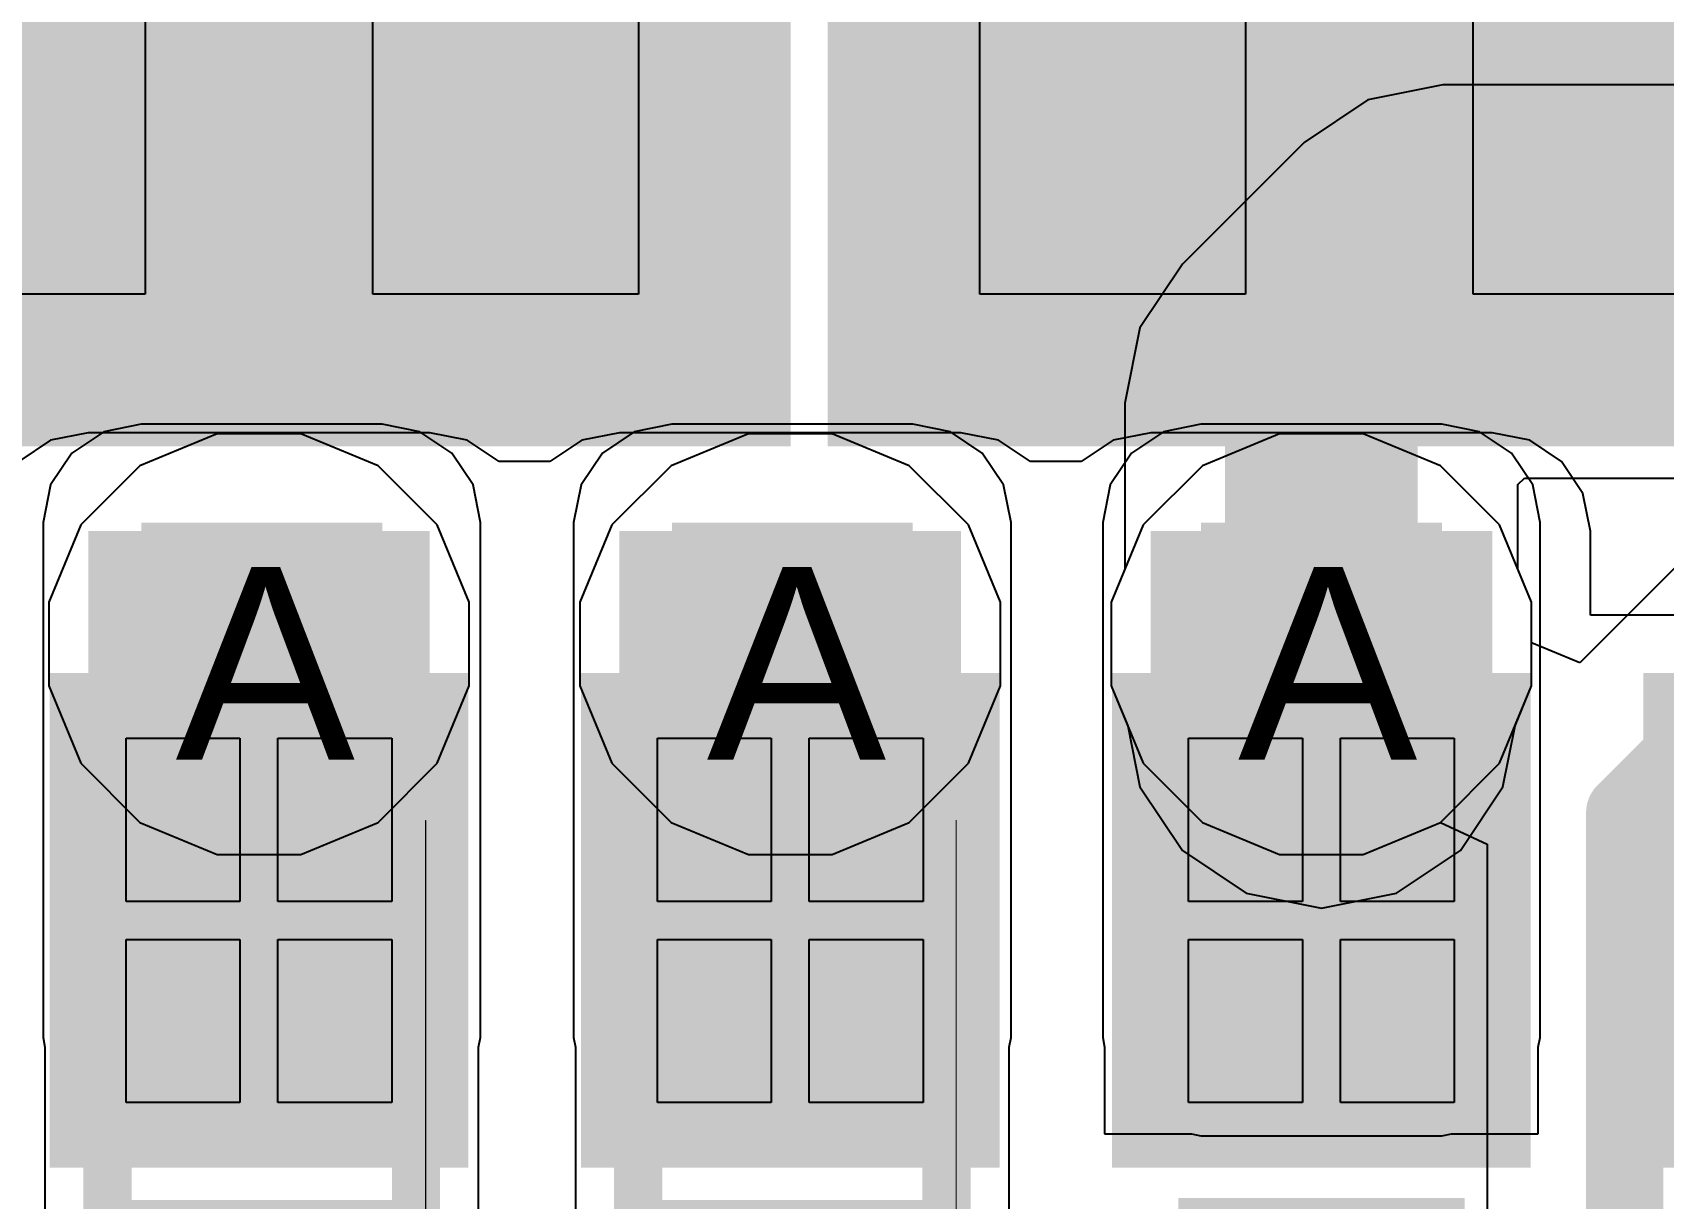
# Model space of a CAD drawing. Header units: inches. Extents: x 0 to 5271, y 0 to 5417.
# Drawn here: x 126.847 to 131.144, y 32.408 to 35.479 of the extents above; entities that cross this region are included whole.
import ezdxf

# ---------------------------------------------------------------- set-up
doc = ezdxf.new("R2010")
doc.units = ezdxf.units.IN
for name, color, linetype in [('Bottom Layer', 5, 'Continuous'), ('Bottom Overlay', 54, 'Continuous'), ('Bottom Paste', 16, 'Continuous'), ('Bottom Solder', 6, 'Continuous'), ('Drill Drawing', 1, 'Continuous'), ('L2_GND1', 16, 'Continuous'), ('L3_SIG1', 76, 'Continuous'), ('L4_PWR', 90, 'Continuous'), ('L5_GND2', 156, 'Continuous'), ('L6_SIG2', 130, 'Continuous'), ('L7_GND3', 216, 'Continuous'), ('Top Layer', 1, 'Continuous'), ('Top Paste', 8, 'Continuous'), ('Top Solder', 216, 'Continuous'), ('Via Holes', 16, 'Continuous')]:
    doc.layers.add(name, color=color, linetype=linetype)
doc.styles.add('Arial', font='', dxfattribs={"height": 0.2})
doc.styles.get('Arial').set_extended_font_data('Arial')

# ---------------------------------------------------------------- blocks, each defined once
blk = doc.blocks.new('R___0402_B_180')
at = {"layer": 'Bottom Layer'}
for points in [[(-0.2413, 0.3175), (-0.2413, -0.3175), (-0.6985, -0.3175), (-0.6985, 0.3175)], [(0.6985, 0.3175), (0.6985, -0.3175), (0.2413, -0.3175), (0.2413, 0.3175)]]:
    blk.add_hatch(color=5, dxfattribs=at).paths.add_polyline_path(points)
at = {"layer": 'Bottom Paste'}
for points in [[(-0.2413, 0.3175), (-0.2413, -0.3175), (-0.6985, -0.3175), (-0.6985, 0.3175)], [(0.6985, 0.3175), (0.6985, -0.3175), (0.2413, -0.3175), (0.2413, 0.3175)]]:
    blk.add_hatch(color=16, dxfattribs=at).paths.add_polyline_path(points)
at = {"layer": 'Bottom Solder'}
for points in [[(-0.1863, 0.3725), (-0.1863, -0.3725), (-0.7535, -0.3725), (-0.7535, 0.3725)], [(0.7535, 0.3725), (0.7535, -0.3725), (0.1863, -0.3725), (0.1863, 0.3725)]]:
    blk.add_hatch(color=6, dxfattribs=at).paths.add_polyline_path(points)
at = {"layer": 'Bottom Overlay'}
for points in [[(0.7874, 0.4064, 0.127, 0.127, 0), (-0.7874, 0.4064, 0.127, 0.127, 0)], [(-0.7874, -0.4064, 0.127, 0.127, 0), (-0.7874, 0.4064, 0.127, 0.127, 0)], [(0.8128, 0.4318, 0.00323, 0.00323, 0), (-0.8128, 0.4318, 0.00323, 0.00323, 0)], [(0.7874, -0.4064, 0.127, 0.127, 0), (0.7874, 0.4064, 0.127, 0.127, 0)], [(0.7874, -0.4064, 0.127, 0.127, 0), (-0.7874, -0.4064, 0.127, 0.127, 0)]]:
    blk.add_lwpolyline(points, format="xyseb", dxfattribs=at)
for points in [[(-0.8191, 0.4064, 0.0635, 0.0635, 1), (-0.7556, 0.4064, 0.0635, 0.0635, 1)], [(-0.8191, 0.4064, 0.0635, 0.0635, 1), (-0.7556, 0.4064, 0.0635, 0.0635, 1)], [(-0.8136, 0.4318, 0.00161, 0.00161, 1), (-0.812, 0.4318, 0.00161, 0.00161, 1)], [(0.7557, 0.4064, 0.0635, 0.0635, 1), (0.8192, 0.4064, 0.0635, 0.0635, 1)], [(0.7557, 0.4064, 0.0635, 0.0635, 1), (0.8192, 0.4064, 0.0635, 0.0635, 1)], [(0.812, 0.4318, 0.00161, 0.00161, 1), (0.8136, 0.4318, 0.00161, 0.00161, 1)], [(-0.8191, -0.4064, 0.0635, 0.0635, 1), (-0.7556, -0.4064, 0.0635, 0.0635, 1)], [(-0.8191, -0.4064, 0.0635, 0.0635, 1), (-0.7556, -0.4064, 0.0635, 0.0635, 1)], [(0.7557, -0.4064, 0.0635, 0.0635, 1), (0.8192, -0.4064, 0.0635, 0.0635, 1)], [(0.7557, -0.4064, 0.0635, 0.0635, 1), (0.8192, -0.4064, 0.0635, 0.0635, 1)]]:
    blk.add_lwpolyline(points, format="xyseb", close=True, dxfattribs=at)
blk = doc.blocks.new('R___0402_B_181')
at = {"layer": 'Bottom Layer'}
for points in [[(-0.2413, 0.3175), (-0.2413, -0.3175), (-0.6985, -0.3175), (-0.6985, 0.3175)], [(0.6985, 0.3175), (0.6985, -0.3175), (0.2413, -0.3175), (0.2413, 0.3175)]]:
    blk.add_hatch(color=5, dxfattribs=at).paths.add_polyline_path(points)
at = {"layer": 'Bottom Paste'}
for points in [[(-0.2413, 0.3175), (-0.2413, -0.3175), (-0.6985, -0.3175), (-0.6985, 0.3175)], [(0.6985, 0.3175), (0.6985, -0.3175), (0.2413, -0.3175), (0.2413, 0.3175)]]:
    blk.add_hatch(color=16, dxfattribs=at).paths.add_polyline_path(points)
at = {"layer": 'Bottom Solder'}
for points in [[(-0.1863, 0.3725), (-0.1863, -0.3725), (-0.7535, -0.3725), (-0.7535, 0.3725)], [(0.7535, 0.3725), (0.7535, -0.3725), (0.1863, -0.3725), (0.1863, 0.3725)]]:
    blk.add_hatch(color=6, dxfattribs=at).paths.add_polyline_path(points)
at = {"layer": 'Bottom Overlay'}
for points in [[(0.7874, 0.4064, 0.127, 0.127, 0), (-0.7874, 0.4064, 0.127, 0.127, 0)], [(-0.7874, -0.4064, 0.127, 0.127, 0), (-0.7874, 0.4064, 0.127, 0.127, 0)], [(0.8128, 0.4318, 0.00323, 0.00323, 0), (-0.8128, 0.4318, 0.00323, 0.00323, 0)], [(0.7874, -0.4064, 0.127, 0.127, 0), (0.7874, 0.4064, 0.127, 0.127, 0)], [(0.7874, -0.4064, 0.127, 0.127, 0), (-0.7874, -0.4064, 0.127, 0.127, 0)]]:
    blk.add_lwpolyline(points, format="xyseb", dxfattribs=at)
for points in [[(-0.8191, 0.4064, 0.0635, 0.0635, 1), (-0.7556, 0.4064, 0.0635, 0.0635, 1)], [(-0.8191, 0.4064, 0.0635, 0.0635, 1), (-0.7556, 0.4064, 0.0635, 0.0635, 1)], [(-0.8136, 0.4318, 0.00161, 0.00161, 1), (-0.812, 0.4318, 0.00161, 0.00161, 1)], [(0.7557, 0.4064, 0.0635, 0.0635, 1), (0.8192, 0.4064, 0.0635, 0.0635, 1)], [(0.7557, 0.4064, 0.0635, 0.0635, 1), (0.8192, 0.4064, 0.0635, 0.0635, 1)], [(0.812, 0.4318, 0.00161, 0.00161, 1), (0.8136, 0.4318, 0.00161, 0.00161, 1)], [(-0.8191, -0.4064, 0.0635, 0.0635, 1), (-0.7556, -0.4064, 0.0635, 0.0635, 1)], [(-0.8191, -0.4064, 0.0635, 0.0635, 1), (-0.7556, -0.4064, 0.0635, 0.0635, 1)], [(0.7557, -0.4064, 0.0635, 0.0635, 1), (0.8192, -0.4064, 0.0635, 0.0635, 1)], [(0.7557, -0.4064, 0.0635, 0.0635, 1), (0.8192, -0.4064, 0.0635, 0.0635, 1)]]:
    blk.add_lwpolyline(points, format="xyseb", close=True, dxfattribs=at)
blk = doc.blocks.new('C___0402_B_188')
at = {"layer": 'Bottom Layer'}
for points in [[(-0.2413, 0.3175), (-0.2413, -0.3175), (-0.6985, -0.3175), (-0.6985, 0.3175)], [(0.6985, 0.3175), (0.6985, -0.3175), (0.2413, -0.3175), (0.2413, 0.3175)]]:
    blk.add_hatch(color=5, dxfattribs=at).paths.add_polyline_path(points)
at = {"layer": 'Bottom Paste'}
for points in [[(-0.2413, 0.3175), (-0.2413, -0.3175), (-0.6985, -0.3175), (-0.6985, 0.3175)], [(0.6985, 0.3175), (0.6985, -0.3175), (0.2413, -0.3175), (0.2413, 0.3175)]]:
    blk.add_hatch(color=16, dxfattribs=at).paths.add_polyline_path(points)
at = {"layer": 'Bottom Solder'}
for points in [[(-0.1813, 0.3775), (-0.1813, -0.3775), (-0.7585, -0.3775), (-0.7585, 0.3775)], [(0.7585, 0.3775), (0.7585, -0.3775), (0.1813, -0.3775), (0.1813, 0.3775)]]:
    blk.add_hatch(color=6, dxfattribs=at).paths.add_polyline_path(points)
at = {"layer": 'Bottom Overlay'}
for points in [[(-0.7874, 0.4064, 0.127, 0.127, 0), (-0.2794, 0.4064, 0.127, 0.127, 0)], [(-0.7874, 0.4064, 0.127, 0.127, 0), (-0.7874, -0.4064, 0.127, 0.127, 0)], [(0.2794, 0.4064, 0.127, 0.127, 0), (0.7874, 0.4064, 0.127, 0.127, 0)], [(0.7874, 0.4064, 0.127, 0.127, 0), (0.7874, -0.4064, 0.127, 0.127, 0)], [(-0.7874, -0.4064, 0.127, 0.127, 0), (-0.2794, -0.4064, 0.127, 0.127, 0)], [(0.2794, -0.4064, 0.127, 0.127, 0), (0.7874, -0.4064, 0.127, 0.127, 0)]]:
    blk.add_lwpolyline(points, format="xyseb", dxfattribs=at)
for points in [[(-0.8192, 0.4064, 0.0635, 0.0635, 1), (-0.7557, 0.4064, 0.0635, 0.0635, 1)], [(-0.8192, 0.4064, 0.0635, 0.0635, 1), (-0.7557, 0.4064, 0.0635, 0.0635, 1)], [(-0.3112, 0.4064, 0.0635, 0.0635, 1), (-0.2477, 0.4064, 0.0635, 0.0635, 1)], [(0.2476, 0.4064, 0.0635, 0.0635, 1), (0.3111, 0.4064, 0.0635, 0.0635, 1)], [(0.7556, 0.4064, 0.0635, 0.0635, 1), (0.8191, 0.4064, 0.0635, 0.0635, 1)], [(0.7556, 0.4064, 0.0635, 0.0635, 1), (0.8191, 0.4064, 0.0635, 0.0635, 1)], [(-0.8192, -0.4064, 0.0635, 0.0635, 1), (-0.7557, -0.4064, 0.0635, 0.0635, 1)], [(-0.8192, -0.4064, 0.0635, 0.0635, 1), (-0.7557, -0.4064, 0.0635, 0.0635, 1)], [(-0.3112, -0.4064, 0.0635, 0.0635, 1), (-0.2477, -0.4064, 0.0635, 0.0635, 1)], [(0.2476, -0.4064, 0.0635, 0.0635, 1), (0.3111, -0.4064, 0.0635, 0.0635, 1)], [(0.7556, -0.4064, 0.0635, 0.0635, 1), (0.8191, -0.4064, 0.0635, 0.0635, 1)], [(0.7556, -0.4064, 0.0635, 0.0635, 1), (0.8191, -0.4064, 0.0635, 0.0635, 1)]]:
    blk.add_lwpolyline(points, format="xyseb", close=True, dxfattribs=at)
blk = doc.blocks.new('A7682E_268')
at = {"layer": 'Top Layer'}
for points in [[(-1.3, -1.85), (1.3, -1.85), (1.3, -4.95), (-1.3, -4.95)], [(1.6, -1.85), (4.2, -1.85), (4.2, -4.95), (1.6, -4.95)], [(-0.45, -5.75), (0.45, -5.75), (0.45, -6.85), (-0.45, -6.85)], [(0.95, -5.75), (1.85, -5.75), (1.85, -6.85), (0.95, -6.85)], [(2.35, -5.75), (3.25, -5.75), (3.25, -6.85), (2.35, -6.85)]]:
    blk.add_hatch(color=1, dxfattribs=at).paths.add_polyline_path(points)
at = {"layer": 'Top Solder'}
for points in [[(-1.4016, -1.7484), (1.4016, -1.7484), (1.4016, -5.0516), (-1.4016, -5.0516)], [(1.4984, -1.7484), (4.3016, -1.7484), (4.3016, -5.0516), (1.4984, -5.0516)], [(-0.5516, -5.6484), (0.5516, -5.6484), (0.5516, -6.9516), (-0.5516, -6.9516)], [(0.8484, -5.6484), (1.9516, -5.6484), (1.9516, -6.9516), (0.8484, -6.9516)], [(2.2484, -5.6484), (3.3516, -5.6484), (3.3516, -6.9516), (2.2484, -6.9516)], [(3.6484, -5.6484), (4.7516, -5.6484), (4.7516, -6.9516), (3.6484, -6.9516)]]:
    blk.add_hatch(color=216, dxfattribs=at).paths.add_polyline_path(points)
at = {"layer": 'Top Paste'}
for p, q in [((-0.3, -3.7), (-0.3, -4.65)), ((0.3, -4.65), (0.3, -3.7)), ((1, -3.7), (1, -4.65)), ((1.9, -4.65), (1.9, -3.7)), ((2.6, -3.7), (2.6, -4.65)), ((3.2, -4.65), (3.2, -3.7)), ((-0.3, -4.65), (-1, -4.65)), ((1, -4.65), (0.3, -4.65)), ((2.6, -4.65), (1.9, -4.65)), ((3.9, -4.65), (3.2, -4.65)), ((-0.35, -6.25), (-0.35, -5.82)), ((-0.35, -5.82), (-0.05, -5.82)), ((-0.05, -5.82), (-0.05, -6.25)), ((0.05, -6.25), (0.05, -5.82)), ((0.05, -5.82), (0.35, -5.82)), ((0.35, -5.82), (0.35, -6.25)), ((1.05, -6.25), (1.05, -5.82)), ((1.05, -5.82), (1.35, -5.82)), ((1.35, -5.82), (1.35, -6.25)), ((1.45, -6.25), (1.45, -5.82)), ((1.45, -5.82), (1.75, -5.82)), ((1.75, -5.82), (1.75, -6.25)), ((2.45, -6.25), (2.45, -5.82)), ((2.45, -5.82), (2.75, -5.82)), ((2.75, -5.82), (2.75, -6.25)), ((2.85, -6.25), (2.85, -5.82)), ((2.85, -5.82), (3.15, -5.82)), ((3.15, -5.82), (3.15, -6.25)), ((-0.05, -6.25), (-0.35, -6.25)), ((0.35, -6.25), (0.05, -6.25)), ((1.35, -6.25), (1.05, -6.25)), ((1.75, -6.25), (1.45, -6.25)), ((2.75, -6.25), (2.45, -6.25)), ((3.15, -6.25), (2.85, -6.25)), ((-0.35, -6.78), (-0.35, -6.35)), ((-0.35, -6.35), (-0.05, -6.35)), ((-0.05, -6.35), (-0.05, -6.78)), ((0.05, -6.78), (0.05, -6.35)), ((0.05, -6.35), (0.35, -6.35)), ((0.35, -6.35), (0.35, -6.78)), ((1.05, -6.78), (1.05, -6.35)), ((1.05, -6.35), (1.35, -6.35)), ((1.35, -6.35), (1.35, -6.78)), ((1.45, -6.78), (1.45, -6.35)), ((1.45, -6.35), (1.75, -6.35)), ((1.75, -6.35), (1.75, -6.78)), ((2.45, -6.78), (2.45, -6.35)), ((2.45, -6.35), (2.75, -6.35)), ((2.75, -6.35), (2.75, -6.78)), ((2.85, -6.78), (2.85, -6.35)), ((2.85, -6.35), (3.15, -6.35)), ((3.15, -6.35), (3.15, -6.78)), ((-0.05, -6.78), (-0.35, -6.78)), ((0.35, -6.78), (0.05, -6.78)), ((1.35, -6.78), (1.05, -6.78)), ((1.75, -6.78), (1.45, -6.78)), ((2.75, -6.78), (2.45, -6.78)), ((3.15, -6.78), (2.85, -6.78))]:
    blk.add_line(p, q, dxfattribs=at)

msp = doc.modelspace()

# ---------------------------------------------------------------- hatches: boundary and pattern name
at = {"layer": 'Bottom Layer'}
for points in [[(127.1331, 32.8317), (127.7681, 32.8317), (127.7681, 34.1884), (127.1331, 34.1884)], [(128.5313, 32.8317), (129.1663, 32.8317), (129.1663, 34.1884), (128.5313, 34.1884)], [(129.9257, 32.8317), (130.5607, 32.8317), (130.5607, 34.1884), (129.9257, 34.1884)]]:
    msp.add_hatch(color=5, dxfattribs=at).paths.add_polyline_path(points)
h = msp.add_hatch(color=5, dxfattribs=at)
edge = h.paths.add_edge_path()
edge.add_arc((127.4432, 33.8682), 0.3, 0, 360)
h = msp.add_hatch(color=5, dxfattribs=at)
edge = h.paths.add_edge_path()
edge.add_arc((128.8432, 33.8682), 0.3, 0, 360)
h = msp.add_hatch(color=5, dxfattribs=at)
edge = h.paths.add_edge_path()
edge.add_arc((130.2432, 33.8682), 0.3, 0, 360)
at = {"layer": 'L2_GND1'}
h = msp.add_hatch(color=16, dxfattribs=at)
edge = h.paths.add_edge_path()
edge.add_arc((127.4432, 33.8682), 0.3, 0, 360)
h = msp.add_hatch(color=16, dxfattribs=at)
edge = h.paths.add_edge_path()
edge.add_arc((128.8432, 33.8682), 0.3, 0, 360)
h = msp.add_hatch(color=16, dxfattribs=at)
edge = h.paths.add_edge_path()
edge.add_arc((130.2432, 33.8682), 0.3, 0, 360)
at = {"layer": 'L3_SIG1'}
h = msp.add_hatch(color=76, dxfattribs=at)
edge = h.paths.add_edge_path()
edge.add_arc((127.4432, 33.8682), 0.3, 0, 360)
h = msp.add_hatch(color=76, dxfattribs=at)
edge = h.paths.add_edge_path()
edge.add_arc((128.8432, 33.8682), 0.3, 0, 360)
h = msp.add_hatch(color=76, dxfattribs=at)
edge = h.paths.add_edge_path()
edge.add_arc((130.2432, 33.8682), 0.3, 0, 360)
at = {"layer": 'L4_PWR'}
h = msp.add_hatch(color=90, dxfattribs=at)
edge = h.paths.add_edge_path()
edge.add_arc((127.4432, 33.8682), 0.3, 0, 360)
h = msp.add_hatch(color=90, dxfattribs=at)
edge = h.paths.add_edge_path()
edge.add_arc((128.8432, 33.8682), 0.3, 0, 360)
h = msp.add_hatch(color=90, dxfattribs=at)
edge = h.paths.add_edge_path()
edge.add_arc((130.2432, 33.8682), 0.3, 0, 360)
at = {"layer": 'L5_GND2'}
h = msp.add_hatch(color=156, dxfattribs=at)
edge = h.paths.add_edge_path()
edge.add_arc((127.4432, 33.8682), 0.3, 0, 360)
h = msp.add_hatch(color=156, dxfattribs=at)
edge = h.paths.add_edge_path()
edge.add_arc((128.8432, 33.8682), 0.3, 0, 360)
h = msp.add_hatch(color=156, dxfattribs=at)
edge = h.paths.add_edge_path()
edge.add_arc((130.2432, 33.8682), 0.3, 0, 360)
at = {"layer": 'L6_SIG2'}
h = msp.add_hatch(color=130, dxfattribs=at)
edge = h.paths.add_edge_path()
edge.add_arc((127.4432, 33.8682), 0.3, 0, 360)
h = msp.add_hatch(color=130, dxfattribs=at)
edge = h.paths.add_edge_path()
edge.add_arc((128.8432, 33.8682), 0.3, 0, 360)
h = msp.add_hatch(color=130, dxfattribs=at)
edge = h.paths.add_edge_path()
edge.add_arc((130.2432, 33.8682), 0.3, 0, 360)
at = {"layer": 'L7_GND3'}
h = msp.add_hatch(color=216, dxfattribs=at)
edge = h.paths.add_edge_path()
edge.add_arc((127.4432, 33.8682), 0.3, 0, 360)
h = msp.add_hatch(color=216, dxfattribs=at)
edge = h.paths.add_edge_path()
edge.add_arc((128.8432, 33.8682), 0.3, 0, 360)
h = msp.add_hatch(color=216, dxfattribs=at)
edge = h.paths.add_edge_path()
edge.add_arc((130.2432, 33.8682), 0.3, 0, 360)
at = {"layer": 'Top Layer'}
h = msp.add_hatch(color=1, dxfattribs=at)
edge = h.paths.add_edge_path()
edge.add_arc((127.4432, 33.8682), 0.3, 0, 360)
h = msp.add_hatch(color=1, dxfattribs=at)
edge = h.paths.add_edge_path()
edge.add_arc((128.8432, 33.8682), 0.3, 0, 360)
h = msp.add_hatch(color=1, dxfattribs=at)
edge = h.paths.add_edge_path()
edge.add_arc((130.2432, 33.8682), 0.3, 0, 360)
for points in [[(126.9932, 32.5904), (127.8932, 32.5904), (127.8932, 34.1658), (126.9932, 34.1658)], [(128.3932, 32.5904), (129.2932, 32.5904), (129.2932, 34.1658), (128.3932, 34.1658)], [(129.7932, 32.5904), (130.6932, 32.5904), (130.6932, 34.1658), (129.7932, 34.1658)]]:
    msp.add_hatch(color=1, dxfattribs=at).paths.add_polyline_path(points)
at = {"layer": 'Via Holes'}
h = msp.add_hatch(color=7, dxfattribs=at)
edge = h.paths.add_edge_path()
edge.add_arc((127.4432, 33.8682), 0.15, 0, 360)
h = msp.add_hatch(color=7, dxfattribs=at)
edge = h.paths.add_edge_path()
edge.add_arc((128.8432, 33.8682), 0.15, 0, 360)
h = msp.add_hatch(color=7, dxfattribs=at)
edge = h.paths.add_edge_path()
edge.add_arc((130.2432, 33.8682), 0.15, 0, 360)

# ---------------------------------------------------------------- linework, layer by layer
at = {"layer": 'Bottom Layer'}
for p, q in [((127.034, 34.4277), (126.95, 34.3715)), ((127.1331, 34.4474), (127.034, 34.4277)), ((127.7681, 34.4474), (127.1331, 34.4474)), ((127.8672, 34.4277), (127.7681, 34.4474)), ((127.9512, 34.3715), (127.8672, 34.4277)), ((128.4322, 34.4277), (128.3482, 34.3715)), ((128.5313, 34.4474), (128.4322, 34.4277)), ((129.1663, 34.4474), (128.5313, 34.4474)), ((129.2654, 34.4277), (129.1663, 34.4474)), ((129.3494, 34.3715), (129.2654, 34.4277)), ((129.8266, 34.4277), (129.7426, 34.3715)), ((129.9257, 34.4474), (129.8266, 34.4277)), ((130.5607, 34.4474), (129.9257, 34.4474)), ((130.6598, 34.4277), (130.5607, 34.4474)), ((130.7438, 34.3715), (130.6598, 34.4277)), ((126.95, 34.3715), (126.8938, 34.2875)), ((128.0074, 34.2875), (127.9512, 34.3715)), ((128.3482, 34.3715), (128.292, 34.2875)), ((129.4056, 34.2875), (129.3494, 34.3715)), ((129.7426, 34.3715), (129.6865, 34.2875)), ((130.8, 34.2875), (130.7438, 34.3715)), ((126.8938, 34.2875), (126.8741, 34.1884)), ((128.0271, 34.1884), (128.0074, 34.2875)), ((128.292, 34.2875), (128.2723, 34.1884)), ((129.4253, 34.1884), (129.4056, 34.2875)), ((129.6865, 34.2875), (129.6667, 34.1884)), ((130.8197, 34.1884), (130.8, 34.2875)), ((126.8741, 34.1884), (126.8741, 32.8317)), ((128.0271, 32.8317), (128.0271, 34.1884)), ((128.2723, 34.1884), (128.2723, 32.8317)), ((129.4253, 32.8317), (129.4253, 34.1884)), ((129.6667, 34.1884), (129.6667, 32.8317)), ((130.8197, 32.8317), (130.8197, 34.1884)), ((126.8741, 32.8317), (126.8791, 32.8067)), ((126.8791, 32.8067), (126.8791, 31.6379)), ((128.0221, 32.8067), (128.0271, 32.8317)), ((128.0221, 31.6379), (128.0221, 32.8067)), ((128.2723, 32.8317), (128.2773, 32.8067)), ((128.2773, 32.8067), (128.2773, 31.6379)), ((129.4203, 32.8067), (129.4253, 32.8317)), ((129.4203, 31.6379), (129.4203, 32.8067)), ((129.6667, 32.8317), (129.6717, 32.8067)), ((129.6717, 32.8067), (129.6717, 32.5777)), ((130.8147, 32.8067), (130.8197, 32.8317)), ((130.8147, 32.5777), (130.8147, 32.8067)), ((129.6717, 32.5777), (129.9007, 32.5777)), ((129.9007, 32.5777), (129.9257, 32.5727)), ((130.5607, 32.5727), (130.5857, 32.5777)), ((130.5857, 32.5777), (130.8147, 32.5777)), ((129.9257, 32.5727), (130.5607, 32.5727))]:
    msp.add_line(p, q, dxfattribs=at)
at = {"layer": 'L2_GND1'}
for p, q in [((127.333, 34.4222), (127.1294, 34.3379)), ((127.5534, 34.4222), (127.333, 34.4222)), ((127.757, 34.3379), (127.5534, 34.4222)), ((128.733, 34.4222), (128.5294, 34.3379)), ((128.9534, 34.4222), (128.733, 34.4222)), ((129.157, 34.3379), (128.9534, 34.4222)), ((130.133, 34.4222), (129.9294, 34.3379)), ((130.3534, 34.4222), (130.133, 34.4222)), ((130.557, 34.3379), (130.3534, 34.4222)), ((127.1294, 34.3379), (126.9735, 34.182)), ((127.9128, 34.182), (127.757, 34.3379)), ((128.5294, 34.3379), (128.3735, 34.182)), ((129.3128, 34.182), (129.157, 34.3379)), ((129.9294, 34.3379), (129.7735, 34.182)), ((130.7128, 34.182), (130.557, 34.3379)), ((126.9735, 34.182), (126.8892, 33.9784)), ((127.9972, 33.9784), (127.9128, 34.182)), ((128.3735, 34.182), (128.2892, 33.9784)), ((129.3972, 33.9784), (129.3128, 34.182)), ((129.7735, 34.182), (129.6892, 33.9784)), ((130.7972, 33.9784), (130.7128, 34.182)), ((126.8892, 33.9784), (126.8892, 33.758)), ((127.9972, 33.758), (127.9972, 33.9784)), ((128.2892, 33.9784), (128.2892, 33.758)), ((129.3972, 33.758), (129.3972, 33.9784)), ((129.6892, 33.9784), (129.6892, 33.758)), ((130.7972, 33.758), (130.7972, 33.9784)), ((126.8892, 33.758), (126.9735, 33.5544)), ((127.9128, 33.5544), (127.9972, 33.758)), ((128.2892, 33.758), (128.3735, 33.5544)), ((129.3128, 33.5544), (129.3972, 33.758)), ((129.6892, 33.758), (129.7735, 33.5544)), ((130.7128, 33.5544), (130.7972, 33.758)), ((126.9735, 33.5544), (127.1294, 33.3986)), ((127.757, 33.3986), (127.9128, 33.5544)), ((128.3735, 33.5544), (128.5294, 33.3986)), ((129.157, 33.3986), (129.3128, 33.5544)), ((129.7735, 33.5544), (129.9294, 33.3986)), ((130.557, 33.3986), (130.7128, 33.5544)), ((127.1294, 33.3986), (127.333, 33.3142)), ((127.5534, 33.3142), (127.757, 33.3986)), ((128.5294, 33.3986), (128.733, 33.3142)), ((128.9534, 33.3142), (129.157, 33.3986)), ((129.9294, 33.3986), (130.133, 33.3142)), ((130.3534, 33.3142), (130.557, 33.3986)), ((127.333, 33.3142), (127.5534, 33.3142)), ((128.733, 33.3142), (128.9534, 33.3142)), ((130.133, 33.3142), (130.3534, 33.3142))]:
    msp.add_line(p, q, dxfattribs=at)
at = {"layer": 'L3_SIG1'}
for p, q in [((127.333, 34.4222), (127.1294, 34.3379)), ((127.5534, 34.4222), (127.333, 34.4222)), ((127.757, 34.3379), (127.5534, 34.4222)), ((128.733, 34.4222), (128.5294, 34.3379)), ((128.9534, 34.4222), (128.733, 34.4222)), ((129.157, 34.3379), (128.9534, 34.4222)), ((130.133, 34.4222), (129.9294, 34.3379)), ((130.3534, 34.4222), (130.133, 34.4222)), ((130.557, 34.3379), (130.3534, 34.4222)), ((127.1294, 34.3379), (126.9735, 34.182)), ((127.9128, 34.182), (127.757, 34.3379)), ((128.5294, 34.3379), (128.3735, 34.182)), ((129.3128, 34.182), (129.157, 34.3379)), ((129.9294, 34.3379), (129.7735, 34.182)), ((130.7128, 34.182), (130.557, 34.3379)), ((126.9735, 34.182), (126.8892, 33.9784)), ((127.9972, 33.9784), (127.9128, 34.182)), ((128.3735, 34.182), (128.2892, 33.9784)), ((129.3972, 33.9784), (129.3128, 34.182)), ((129.7735, 34.182), (129.6892, 33.9784)), ((130.7972, 33.9784), (130.7128, 34.182)), ((126.8892, 33.9784), (126.8892, 33.758)), ((127.9972, 33.758), (127.9972, 33.9784)), ((128.2892, 33.9784), (128.2892, 33.758)), ((129.3972, 33.758), (129.3972, 33.9784)), ((129.6892, 33.9784), (129.6892, 33.758)), ((130.7972, 33.758), (130.7972, 33.9784)), ((126.8892, 33.758), (126.9735, 33.5544)), ((127.9128, 33.5544), (127.9972, 33.758)), ((128.2892, 33.758), (128.3735, 33.5544)), ((129.3128, 33.5544), (129.3972, 33.758)), ((129.6892, 33.758), (129.7735, 33.5544)), ((130.7128, 33.5544), (130.7972, 33.758)), ((126.9735, 33.5544), (127.1294, 33.3986)), ((127.757, 33.3986), (127.9128, 33.5544)), ((128.3735, 33.5544), (128.5294, 33.3986)), ((129.157, 33.3986), (129.3128, 33.5544)), ((129.7735, 33.5544), (129.9294, 33.3986)), ((130.557, 33.3986), (130.7128, 33.5544)), ((127.1294, 33.3986), (127.333, 33.3142)), ((127.5534, 33.3142), (127.757, 33.3986)), ((128.5294, 33.3986), (128.733, 33.3142)), ((128.9534, 33.3142), (129.157, 33.3986)), ((129.9294, 33.3986), (130.133, 33.3142)), ((130.3534, 33.3142), (130.557, 33.3986)), ((127.333, 33.3142), (127.5534, 33.3142)), ((128.733, 33.3142), (128.9534, 33.3142)), ((130.133, 33.3142), (130.3534, 33.3142))]:
    msp.add_line(p, q, dxfattribs=at)
at = {"layer": 'L4_PWR'}
for p, q in [((130.5635, 35.3414), (130.3653, 35.3019)), ((130.5635, 35.3414), (130.5635, 35.3414)), ((134.4588, 35.3414), (130.5635, 35.3414)), ((130.3653, 35.3019), (130.1973, 35.1897)), ((130.1973, 35.1897), (129.8769, 34.8693)), ((129.8769, 34.8693), (129.7646, 34.7013)), ((129.7646, 34.7013), (129.7252, 34.5031)), ((129.7252, 34.5031), (129.7252, 34.0654)), ((127.333, 34.4222), (127.1294, 34.3379)), ((127.5534, 34.4222), (127.333, 34.4222)), ((127.757, 34.3379), (127.5534, 34.4222)), ((128.733, 34.4222), (128.5294, 34.3379)), ((128.9534, 34.4222), (128.733, 34.4222)), ((129.157, 34.3379), (128.9534, 34.4222)), ((127.1294, 34.3379), (126.9735, 34.182)), ((127.9128, 34.182), (127.757, 34.3379)), ((128.5294, 34.3379), (128.3735, 34.182)), ((129.3128, 34.182), (129.157, 34.3379)), ((130.7611, 34.2885), (130.7781, 34.3055)), ((130.7781, 34.3055), (133.2403, 34.3055)), ((130.7611, 34.0654), (130.7611, 34.2885)), ((126.9735, 34.182), (126.8892, 33.9784)), ((127.9972, 33.9784), (127.9128, 34.182)), ((128.3735, 34.182), (128.2892, 33.9784)), ((129.3972, 33.9784), (129.3128, 34.182)), ((129.7252, 34.0654), (129.6892, 33.9784)), ((130.7972, 33.9784), (130.7611, 34.0654)), ((126.8892, 33.9784), (126.8892, 33.758)), ((127.9972, 33.758), (127.9972, 33.9784)), ((128.2892, 33.9784), (128.2892, 33.758)), ((129.3972, 33.758), (129.3972, 33.9784)), ((129.6892, 33.9784), (129.6892, 33.758)), ((130.7972, 33.758), (130.7972, 33.9784)), ((126.8892, 33.758), (126.9735, 33.5544)), ((127.9128, 33.5544), (127.9972, 33.758)), ((128.2892, 33.758), (128.3735, 33.5544)), ((129.3128, 33.5544), (129.3972, 33.758)), ((129.6892, 33.758), (129.7326, 33.653)), ((130.7537, 33.653), (130.7972, 33.758)), ((129.7326, 33.653), (129.7646, 33.4922)), ((130.7217, 33.4922), (130.7537, 33.653)), ((126.9735, 33.5544), (127.1294, 33.3986)), ((127.757, 33.3986), (127.9128, 33.5544)), ((128.3735, 33.5544), (128.5294, 33.3986)), ((129.157, 33.3986), (129.3128, 33.5544)), ((129.7646, 33.4922), (129.8769, 33.3242)), ((130.6094, 33.3242), (130.7217, 33.4922)), ((127.1294, 33.3986), (127.333, 33.3142)), ((127.5534, 33.3142), (127.757, 33.3986)), ((128.5294, 33.3986), (128.733, 33.3142)), ((128.9534, 33.3142), (129.157, 33.3986)), ((127.333, 33.3142), (127.5534, 33.3142)), ((128.733, 33.3142), (128.9534, 33.3142)), ((129.8769, 33.3242), (130.045, 33.2119)), ((130.4414, 33.2119), (130.6094, 33.3242)), ((130.045, 33.2119), (130.2432, 33.1725)), ((130.2432, 33.1725), (130.4414, 33.2119))]:
    msp.add_line(p, q, dxfattribs=at)
for points in [[(130.2432, 34.5031, 0.508, 0.508, 0), (130.5635, 34.8234, 0.508, 0.508, 0)], [(130.5635, 34.8234, 0.508, 0.508, 0), (134.4588, 34.8234, 0.508, 0.508, 0)], [(130.2432, 33.6904, 0.508, 0.508, 0), (130.2432, 34.5031, 0.508, 0.508, 0)]]:
    msp.add_lwpolyline(points, format="xyseb", dxfattribs=at)
for points in [[(130.4365, 34.8234, 0.254, 0.254, 1), (130.6905, 34.8234, 0.254, 0.254, 1)], [(130.4365, 34.8234, 0.254, 0.254, 1), (130.6905, 34.8234, 0.254, 0.254, 1)], [(130.1162, 34.5031, 0.254, 0.254, 1), (130.3702, 34.5031, 0.254, 0.254, 1)], [(130.1162, 34.5031, 0.254, 0.254, 1), (130.3702, 34.5031, 0.254, 0.254, 1)], [(130.1162, 33.6904, 0.254, 0.254, 1), (130.3702, 33.6904, 0.254, 0.254, 1)]]:
    msp.add_lwpolyline(points, format="xyseb", close=True, dxfattribs=at)
at = {"layer": 'L5_GND2'}
for p, q in [((127.333, 34.4222), (127.1294, 34.3379)), ((127.5534, 34.4222), (127.333, 34.4222)), ((127.757, 34.3379), (127.5534, 34.4222)), ((128.733, 34.4222), (128.5294, 34.3379)), ((128.9534, 34.4222), (128.733, 34.4222)), ((129.157, 34.3379), (128.9534, 34.4222)), ((130.133, 34.4222), (129.9294, 34.3379)), ((130.3534, 34.4222), (130.133, 34.4222)), ((130.557, 34.3379), (130.3534, 34.4222)), ((127.1294, 34.3379), (126.9735, 34.182)), ((127.9128, 34.182), (127.757, 34.3379)), ((128.5294, 34.3379), (128.3735, 34.182)), ((129.3128, 34.182), (129.157, 34.3379)), ((129.9294, 34.3379), (129.7735, 34.182)), ((130.7128, 34.182), (130.557, 34.3379)), ((126.9735, 34.182), (126.8892, 33.9784)), ((127.9972, 33.9784), (127.9128, 34.182)), ((128.3735, 34.182), (128.2892, 33.9784)), ((129.3972, 33.9784), (129.3128, 34.182)), ((129.7735, 34.182), (129.6892, 33.9784)), ((130.7972, 33.9784), (130.7128, 34.182)), ((126.8892, 33.9784), (126.8892, 33.758)), ((127.9972, 33.758), (127.9972, 33.9784)), ((128.2892, 33.9784), (128.2892, 33.758)), ((129.3972, 33.758), (129.3972, 33.9784)), ((129.6892, 33.9784), (129.6892, 33.758)), ((130.7972, 33.758), (130.7972, 33.9784)), ((126.8892, 33.758), (126.9735, 33.5544)), ((127.9128, 33.5544), (127.9972, 33.758)), ((128.2892, 33.758), (128.3735, 33.5544)), ((129.3128, 33.5544), (129.3972, 33.758)), ((129.6892, 33.758), (129.7735, 33.5544)), ((130.7128, 33.5544), (130.7972, 33.758)), ((126.9735, 33.5544), (127.1294, 33.3986)), ((127.757, 33.3986), (127.9128, 33.5544)), ((128.3735, 33.5544), (128.5294, 33.3986)), ((129.157, 33.3986), (129.3128, 33.5544)), ((129.7735, 33.5544), (129.9294, 33.3986)), ((130.557, 33.3986), (130.7128, 33.5544)), ((127.1294, 33.3986), (127.333, 33.3142)), ((127.5534, 33.3142), (127.757, 33.3986)), ((128.5294, 33.3986), (128.733, 33.3142)), ((128.9534, 33.3142), (129.157, 33.3986)), ((129.9294, 33.3986), (130.133, 33.3142)), ((130.3534, 33.3142), (130.557, 33.3986)), ((127.333, 33.3142), (127.5534, 33.3142)), ((128.733, 33.3142), (128.9534, 33.3142)), ((130.133, 33.3142), (130.3534, 33.3142))]:
    msp.add_line(p, q, dxfattribs=at)
at = {"layer": 'L6_SIG2'}
for p, q in [((127.333, 34.4222), (127.1294, 34.3379)), ((127.5534, 34.4222), (127.333, 34.4222)), ((127.757, 34.3379), (127.5534, 34.4222)), ((128.733, 34.4222), (128.5294, 34.3379)), ((128.9534, 34.4222), (128.733, 34.4222)), ((129.157, 34.3379), (128.9534, 34.4222)), ((130.133, 34.4222), (129.9294, 34.3379)), ((130.3534, 34.4222), (130.133, 34.4222)), ((130.557, 34.3379), (130.3534, 34.4222)), ((127.1294, 34.3379), (126.9735, 34.182)), ((127.9128, 34.182), (127.757, 34.3379)), ((128.5294, 34.3379), (128.3735, 34.182)), ((129.3128, 34.182), (129.157, 34.3379)), ((129.9294, 34.3379), (129.7735, 34.182)), ((130.7128, 34.182), (130.557, 34.3379)), ((126.9735, 34.182), (126.8892, 33.9784)), ((127.9972, 33.9784), (127.9128, 34.182)), ((128.3735, 34.182), (128.2892, 33.9784)), ((129.3972, 33.9784), (129.3128, 34.182)), ((129.7735, 34.182), (129.6892, 33.9784)), ((130.7972, 33.9784), (130.7128, 34.182)), ((131.2704, 34.1652), (130.9242, 33.819)), ((126.8892, 33.9784), (126.8892, 33.758)), ((127.9972, 33.758), (127.9972, 33.9784)), ((128.2892, 33.9784), (128.2892, 33.758)), ((129.3972, 33.758), (129.3972, 33.9784)), ((129.6892, 33.9784), (129.6892, 33.758)), ((130.7972, 33.8716), (130.7972, 33.9784)), ((130.9242, 33.819), (130.7972, 33.8716)), ((126.8892, 33.758), (126.9735, 33.5544)), ((127.9128, 33.5544), (127.9972, 33.758)), ((128.2892, 33.758), (128.3735, 33.5544)), ((129.3128, 33.5544), (129.3972, 33.758)), ((129.6892, 33.758), (129.7735, 33.5544)), ((126.9735, 33.5544), (127.1294, 33.3986)), ((127.757, 33.3986), (127.9128, 33.5544)), ((128.3735, 33.5544), (128.5294, 33.3986)), ((129.157, 33.3986), (129.3128, 33.5544)), ((129.7735, 33.5544), (129.9294, 33.3986)), ((127.1294, 33.3986), (127.333, 33.3142)), ((127.5534, 33.3142), (127.757, 33.3986)), ((128.5294, 33.3986), (128.733, 33.3142)), ((128.9534, 33.3142), (129.157, 33.3986)), ((129.9294, 33.3986), (130.133, 33.3142)), ((130.3534, 33.3142), (130.557, 33.3986)), ((130.557, 33.3986), (130.6796, 33.3415)), ((127.333, 33.3142), (127.5534, 33.3142)), ((128.733, 33.3142), (128.9534, 33.3142)), ((130.133, 33.3142), (130.3534, 33.3142)), ((130.6796, 33.3415), (130.6796, 27.1793))]:
    msp.add_line(p, q, dxfattribs=at)
for points in [[(131.0422, 33.4242, 0.2032, 0.2032, 0), (131.5268, 33.9089, 0.2032, 0.2032, 0)], [(131.0422, 27.0292, 0.2032, 0.2032, 0), (131.0422, 33.4242, 0.2032, 0.2032, 0)]]:
    msp.add_lwpolyline(points, format="xyseb", dxfattribs=at)
msp.add_lwpolyline([(130.9914, 33.4242, 0.1016, 0.1016, 1), (131.093, 33.4242, 0.1016, 0.1016, 1)], format="xyseb", close=True, dxfattribs=at)
msp.add_lwpolyline([(130.9914, 33.4242, 0.1016, 0.1016, 1), (131.093, 33.4242, 0.1016, 0.1016, 1)], format="xyseb", close=True, dxfattribs=at)
at = {"layer": 'L7_GND3'}
for p, q in [((127.333, 34.4222), (127.1294, 34.3379)), ((127.5534, 34.4222), (127.333, 34.4222)), ((127.757, 34.3379), (127.5534, 34.4222)), ((128.733, 34.4222), (128.5294, 34.3379)), ((128.9534, 34.4222), (128.733, 34.4222)), ((129.157, 34.3379), (128.9534, 34.4222)), ((130.133, 34.4222), (129.9294, 34.3379)), ((130.3534, 34.4222), (130.133, 34.4222)), ((130.557, 34.3379), (130.3534, 34.4222)), ((127.1294, 34.3379), (126.9735, 34.182)), ((127.9128, 34.182), (127.757, 34.3379)), ((128.5294, 34.3379), (128.3735, 34.182)), ((129.3128, 34.182), (129.157, 34.3379)), ((129.9294, 34.3379), (129.7735, 34.182)), ((130.7128, 34.182), (130.557, 34.3379)), ((126.9735, 34.182), (126.8892, 33.9784)), ((127.9972, 33.9784), (127.9128, 34.182)), ((128.3735, 34.182), (128.2892, 33.9784)), ((129.3972, 33.9784), (129.3128, 34.182)), ((129.7735, 34.182), (129.6892, 33.9784)), ((130.7972, 33.9784), (130.7128, 34.182)), ((126.8892, 33.9784), (126.8892, 33.758)), ((127.9972, 33.758), (127.9972, 33.9784)), ((128.2892, 33.9784), (128.2892, 33.758)), ((129.3972, 33.758), (129.3972, 33.9784)), ((129.6892, 33.9784), (129.6892, 33.758)), ((130.7972, 33.758), (130.7972, 33.9784)), ((126.8892, 33.758), (126.9735, 33.5544)), ((127.9128, 33.5544), (127.9972, 33.758)), ((128.2892, 33.758), (128.3735, 33.5544)), ((129.3128, 33.5544), (129.3972, 33.758)), ((129.6892, 33.758), (129.7735, 33.5544)), ((130.7128, 33.5544), (130.7972, 33.758)), ((126.9735, 33.5544), (127.1294, 33.3986)), ((127.757, 33.3986), (127.9128, 33.5544)), ((128.3735, 33.5544), (128.5294, 33.3986)), ((129.157, 33.3986), (129.3128, 33.5544)), ((129.7735, 33.5544), (129.9294, 33.3986)), ((130.557, 33.3986), (130.7128, 33.5544)), ((127.1294, 33.3986), (127.333, 33.3142)), ((127.5534, 33.3142), (127.757, 33.3986)), ((128.5294, 33.3986), (128.733, 33.3142)), ((128.9534, 33.3142), (129.157, 33.3986)), ((129.9294, 33.3986), (130.133, 33.3142)), ((130.3534, 33.3142), (130.557, 33.3986)), ((127.333, 33.3142), (127.5534, 33.3142)), ((128.733, 33.3142), (128.9534, 33.3142)), ((130.133, 33.3142), (130.3534, 33.3142))]:
    msp.add_line(p, q, dxfattribs=at)
at = {"layer": 'Top Layer'}
for p, q in [((126.9932, 34.4248), (126.8941, 34.4051)), ((127.8932, 34.4248), (126.9932, 34.4248)), ((127.9923, 34.4051), (127.8932, 34.4248)), ((128.3932, 34.4248), (128.2941, 34.4051)), ((129.2932, 34.4248), (128.3932, 34.4248)), ((129.3923, 34.4051), (129.2932, 34.4248)), ((129.7932, 34.4248), (129.6941, 34.4051)), ((130.6932, 34.4248), (129.7932, 34.4248)), ((130.7923, 34.4051), (130.6932, 34.4248)), ((126.8941, 34.4051), (126.81, 34.3489)), ((128.0763, 34.3489), (127.9923, 34.4051)), ((128.2941, 34.4051), (128.21, 34.3489)), ((129.4763, 34.3489), (129.3923, 34.4051)), ((129.6941, 34.4051), (129.61, 34.3489)), ((130.8763, 34.3489), (130.7923, 34.4051)), ((128.21, 34.3489), (128.0763, 34.3489)), ((129.61, 34.3489), (129.4763, 34.3489)), ((130.9324, 34.2649), (130.8763, 34.3489)), ((130.9521, 34.1658), (130.9324, 34.2649)), ((130.9521, 33.9444), (130.9521, 34.1658)), ((131.9891, 33.9444), (130.9521, 33.9444))]:
    msp.add_line(p, q, dxfattribs=at)

# ---------------------------------------------------------------- block references
msp.add_blockref('A7682E_268', (127.4432, 39.4404))
for name, p, rotation in [('R___0402_B_180', (127.4506, 32.5904), 270), ('R___0402_B_181', (128.8488, 32.5904), 270), ('C___0402_B_188', (130.2432, 32.5904), 90)]:
    msp.add_blockref(name, p, dxfattribs=dict(rotation=rotation))

# ---------------------------------------------------------------- texts
at = {"layer": 'Drill Drawing', "style": 'Arial'}
for p in [(127.2231, 33.5635), (128.6231, 33.5635), (130.0231, 33.5635)]:
    msp.add_text('A', height=0.508, dxfattribs=at).set_placement(p)

doc.saveas('drawing.dxf')
